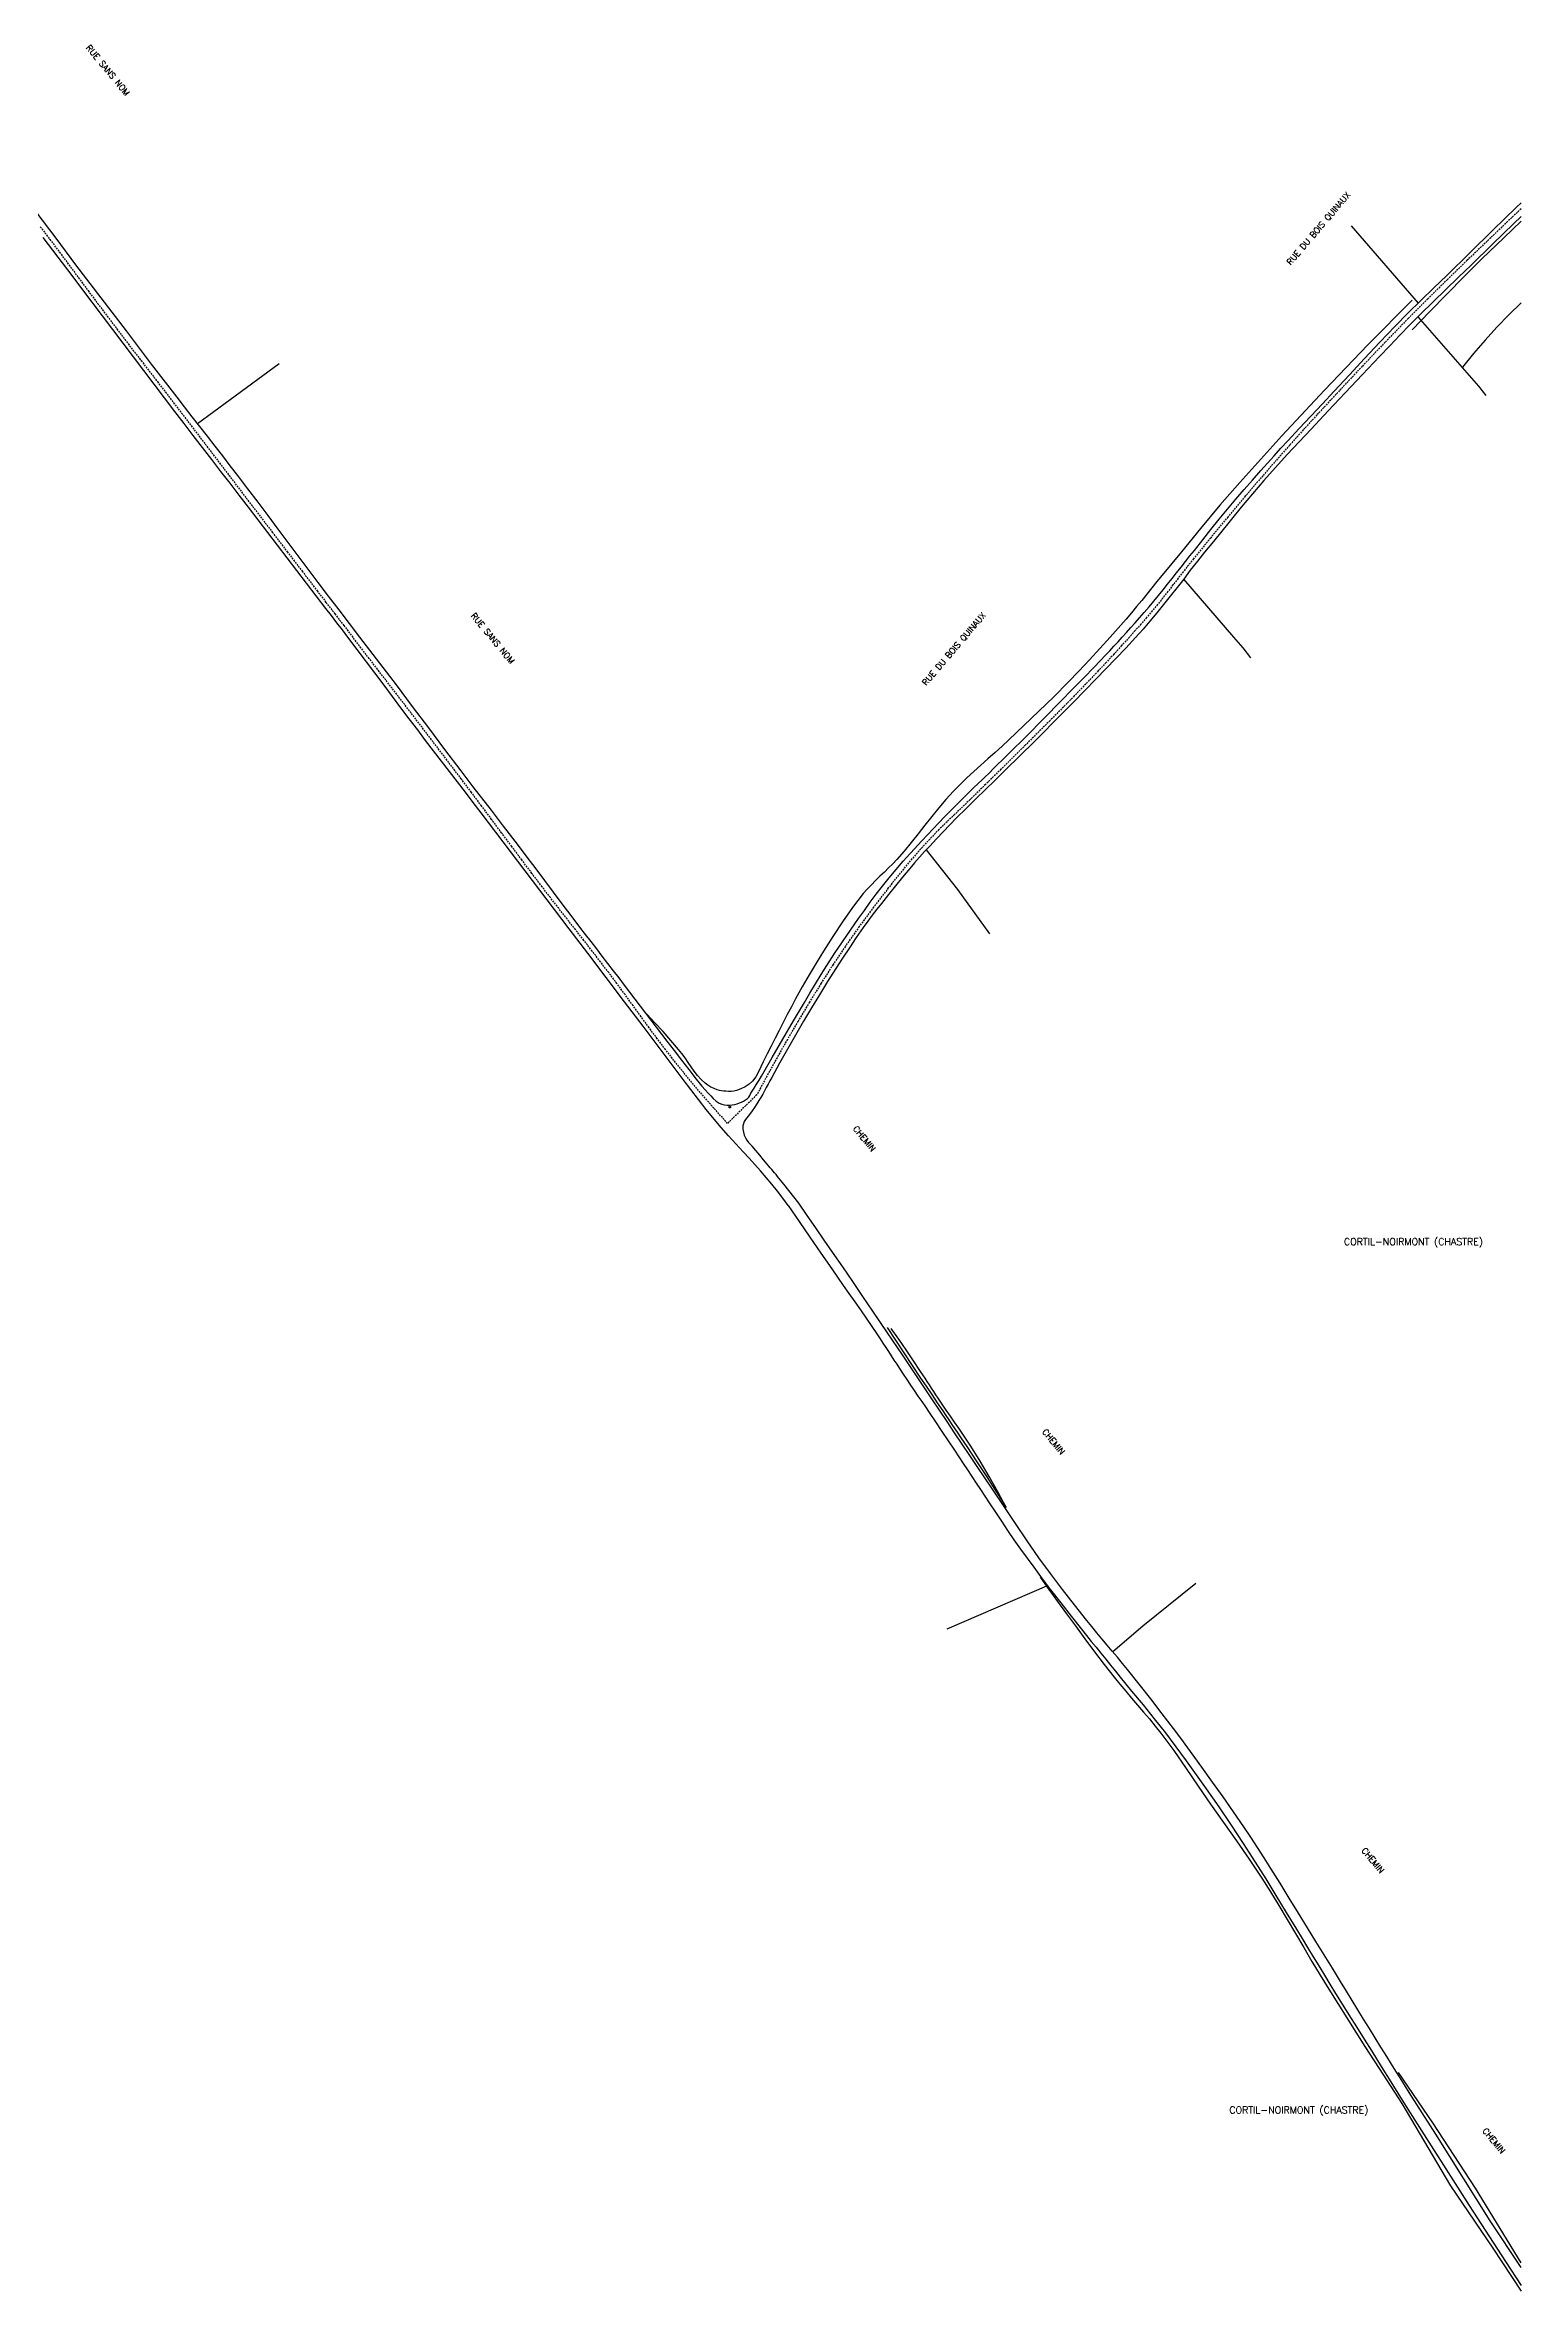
# Model space of a CAD drawing. Header units: millimetres. Extents: x 168000 to 169000, y 139000 to 140000.
# Drawn here: x 168573 to 169000, y 139193 to 139842 of the extents above; entities that cross this region are included whole.
import ezdxf
from ezdxf.enums import TextEntityAlignment as Align

# ---------------------------------------------------------------- set-up
doc = ezdxf.new("R2010")
doc.units = ezdxf.units.MM
doc.linetypes.add('DASHED', pattern=[0.75, 0.5, -0.25])
doc.layers.get('0').update_dxf_attribs({"linetype": 'CONTINUOUS'})
for name, color, linetype in [('W0001', 6, 'DASHED'), ('W0008', 7, 'CONTINUOUS'), ('W0071', 7, 'CONTINUOUS'), ('W0211', 2, 'CONTINUOUS'), ('W0214', 2, 'CONTINUOUS'), ('W0330', 7, 'CONTINUOUS'), ('W0856', 7, 'CONTINUOUS'), ('W0980', 7, 'CONTINUOUS'), ('W0989', 7, 'CONTINUOUS')]:
    doc.layers.add(name, color=color, linetype=linetype)
doc.styles.get("Standard").update_dxf_attribs({"font": 'romans.shx', "width": 0.85})

# ---------------------------------------------------------------- blocks, each defined once
blk = doc.blocks.new('T856')
for p, q in [((-0.125, 0), (0.125, 0)), ((0, 0.125), (0, -0.125))]:
    blk.add_line(p, q)
blk.add_ellipse((0, 0), major_axis=(-0.177, 0.177), ratio=1, start_param=3.9269908, end_param=10.2101761)

msp = doc.modelspace()

# ---------------------------------------------------------------- linework, layer by layer
at = {"layer": 'W0001'}
for points in [[(169000, 139794.81), (168996.08, 139791.09), (168990.15, 139785.42), (168984.41, 139779.9), (168978.69, 139774.35), (168973, 139768.76), (168967.38, 139763.11), (168960.68, 139756.23), (168954.06, 139749.28), (168947.5, 139742.28), (168940.98, 139735.23), (168937.02, 139730.88), (168933.09, 139726.5), (168929.19, 139722.09), (168925.32, 139717.66), (168920.26, 139711.7), (168915.24, 139705.72), (168910.25, 139699.7), (168905.3, 139693.66), (168903.8, 139691.78), (168902.31, 139689.89), (168900.83, 139688), (168899.35, 139686.09), (168897.87, 139684.19), (168896.38, 139682.31), (168894.87, 139680.43), (168893.33, 139678.58), (168891.7, 139676.67), (168890.06, 139674.77), (168888.4, 139672.88), (168886.73, 139671)], [(168571.85, 139789.62), (168574.63, 139785.93), (168577.4, 139782.24), (168580.16, 139778.54), (168582.91, 139774.84), (168585.67, 139771.13), (168588.43, 139767.44), (168591.21, 139763.75), (168593.99, 139760.06), (168596.32, 139757.01), (168598.65, 139753.96), (168600.99, 139750.92), (168603.34, 139747.88), (168605.69, 139744.84), (168608.03, 139741.8), (168610.37, 139738.76), (168612.71, 139735.72), (168615.46, 139732.12), (168618.2, 139728.53), (168620.94, 139724.93), (168623.67, 139721.33), (168626.41, 139717.74), (168629.14, 139714.14), (168631.88, 139710.54), (168634.63, 139706.95), (168638.93, 139701.31), (168643.24, 139695.68), (168647.56, 139690.05), (168651.87, 139684.42), (168654.45, 139681.06), (168657.03, 139677.71), (168659.61, 139674.35), (168662.19, 139671)], [(168770.55, 139530.46), (168766.57, 139534.92), (168762.66, 139539.45), (168758.82, 139544.04), (168755.06, 139548.69), (168752.62, 139551.81), (168750.24, 139554.96), (168747.88, 139558.13), (168745.55, 139561.32), (168743.23, 139564.52), (168740.91, 139567.72), (168738.57, 139570.9), (168736.19, 139574.06), (168733.81, 139577.18), (168731.41, 139580.28), (168728.99, 139583.38), (168726.57, 139586.47), (168724.15, 139589.56), (168721.73, 139592.65), (168719.33, 139595.75), (168716.93, 139598.86), (168713.99, 139602.74), (168711.06, 139606.63), (168708.15, 139610.53), (168705.24, 139614.43), (168702.33, 139618.34), (168699.42, 139622.24), (168696.5, 139626.14), (168693.57, 139630.02), (168688.13, 139637.19), (168682.68, 139644.35), (168677.21, 139651.5), (168671.72, 139658.64), (168669.34, 139661.73), (168666.96, 139664.82), (168664.57, 139667.91), (168662.19, 139671)], [(168886.73, 139671), (168884.51, 139668.54), (168882.27, 139666.09), (168880.01, 139663.65), (168877.74, 139661.23), (168870.82, 139654.01), (168863.8, 139646.9), (168856.71, 139639.84), (168849.61, 139632.81), (168845.16, 139628.43), (168840.69, 139624.07), (168836.19, 139619.74), (168831.67, 139615.43), (168829.02, 139612.64), (168826.42, 139609.8), (168823.88, 139606.9), (168821.41, 139603.95), (168817.04, 139598.51), (168812.78, 139592.98), (168808.64, 139587.36), (168804.62, 139581.66), (168801.05, 139576.35), (168797.6, 139570.96), (168794.25, 139565.51), (168790.96, 139560.03), (168787.88, 139554.77), (168784.86, 139549.47), (168781.92, 139544.13), (168779.06, 139538.75), (168779.03, 139538.75), (168770.53, 139530.46)]]:
    msp.add_lwpolyline(points, dxfattribs=at)
at = {"layer": 'W0008'}
for points in [[(168570.58, 139793.89), (168576.32, 139786.26), (168582.05, 139778.61)], [(168884.7, 139671), (168885.95, 139672.38), (168887.2, 139673.76), (168888.43, 139675.16), (168889.66, 139676.55), (168891.06, 139678.17), (168892.44, 139679.79), (168893.81, 139681.43), (168895.16, 139683.08), (168896.48, 139684.69), (168897.78, 139686.31), (168899.08, 139687.93), (168900.37, 139689.56), (168901.67, 139691.19), (168902.96, 139692.82), (168904.25, 139694.45), (168905.55, 139696.08), (168907.94, 139699.08), (168910.32, 139702.08), (168912.72, 139705.07), (168915.15, 139708.03), (168917.52, 139710.84), (168919.91, 139713.63), (168922.33, 139716.39), (168924.76, 139719.15), (168926.68, 139721.3), (168928.62, 139723.44), (168930.57, 139725.58), (168932.53, 139727.7), (168935.87, 139731.3), (168939.22, 139734.89), (168942.58, 139738.47), (168945.94, 139742.05), (168950.34, 139746.77), (168954.73, 139751.5), (168959.14, 139756.21), (168963.61, 139760.86), (168967.29, 139764.58), (168971.01, 139768.25), (168974.76, 139771.9), (168978.5, 139775.55), (168985.17, 139782.09), (168991.86, 139788.63), (168998.56, 139795.15), (169000, 139796.53)], [(169000, 139792.6), (168997.88, 139790.55), (168991.71, 139784.54), (168985.53, 139778.53), (168981.88, 139775), (168978.21, 139771.46), (168974.56, 139767.91), (168970.95, 139764.33), (168967.95, 139761.31), (168964.97, 139758.26), (168962.02, 139755.19), (168959.07, 139752.12), (168954.1, 139746.89), (168949.15, 139741.64), (168944.22, 139736.37), (168939.3, 139731.1), (168935.86, 139727.42), (168932.41, 139723.75), (168928.99, 139720.05), (168925.64, 139716.29), (168922.33, 139712.44), (168919.08, 139708.54), (168915.87, 139704.61), (168912.66, 139700.67), (168910.57, 139698.1), (168908.48, 139695.51), (168906.41, 139692.92), (168904.35, 139690.31)], [(168660.77, 139671), (168659.19, 139673.08), (168657.61, 139675.16), (168656.03, 139677.23), (168654.45, 139679.31), (168648.86, 139686.63), (168643.26, 139693.93), (168637.65, 139701.24), (168632.05, 139708.54), (168629.39, 139712), (168626.73, 139715.45), (168624.07, 139718.9), (168621.41, 139722.36), (168618.75, 139725.81), (168616.09, 139729.26), (168613.44, 139732.72), (168610.79, 139736.18), (168604.79, 139744.07), (168598.81, 139751.98), (168592.84, 139759.89), (168586.86, 139767.8), (168579.79, 139777.17), (168572.72, 139786.53)], [(168582.05, 139778.61), (168589.34, 139769.04), (168596.64, 139759.48), (168603.95, 139749.92), (168611.29, 139740.38), (168613.48, 139737.54), (168615.68, 139734.71), (168617.89, 139731.87), (168620.09, 139729.04), (168622.3, 139726.21), (168624.5, 139723.37), (168626.69, 139720.53), (168628.88, 139717.68), (168631.8, 139713.84), (168634.71, 139709.98), (168637.61, 139706.12), (168640.51, 139702.25), (168643.4, 139698.38), (168646.3, 139694.51), (168649.2, 139690.65), (168652.12, 139686.8), (168655.12, 139682.85), (168658.13, 139678.89), (168661.15, 139674.95), (168664.16, 139671)], [(168904.35, 139690.31), (168902.45, 139687.8), (168900.53, 139685.31), (168898.58, 139682.84), (168896.6, 139680.39), (168894.65, 139678.01), (168892.68, 139675.65), (168890.68, 139673.31), (168888.64, 139671)], [(168671.31, 139657.08), (168660.77, 139671)], [(168664.16, 139671), (168674.75, 139657.22)], [(168888.64, 139671), (168888.62, 139670.97), (168888.59, 139670.94), (168888.57, 139670.91), (168888.54, 139670.88), (168885.71, 139667.81), (168882.83, 139664.79), (168879.91, 139661.8), (168877, 139658.81), (168873.86, 139655.57), (168870.7, 139652.33), (168867.53, 139649.11), (168864.35, 139645.91), (168862.3, 139643.87), (168860.25, 139641.84), (168858.2, 139639.81), (168856.14, 139637.79), (168854.08, 139635.77), (168852.02, 139633.75), (168849.96, 139631.73), (168847.9, 139629.7), (168845.12, 139626.97), (168842.35, 139624.23), (168839.58, 139621.49), (168836.8, 139618.76)], [(168846.82, 139632.32), (168851.89, 139637.35), (168856.95, 139642.4), (168861.99, 139647.47), (168867.01, 139652.55), (168870.24, 139655.83), (168873.46, 139659.12), (168876.67, 139662.42), (168879.84, 139665.75), (168881.06, 139667.06), (168882.28, 139668.37), (168883.49, 139669.68), (168884.7, 139671)], [(168775.05, 139522.23), (168772.91, 139524.55), (168770.8, 139526.91), (168768.73, 139529.29), (168766.69, 139531.71), (168764.39, 139534.53), (168762.14, 139537.4), (168759.91, 139540.28), (168757.7, 139543.17), (168756.24, 139545.08), (168754.79, 139547), (168753.34, 139548.92), (168751.9, 139550.84), (168750.46, 139552.77), (168749.03, 139554.7), (168747.58, 139556.62), (168746.14, 139558.54), (168740.81, 139565.59), (168735.48, 139572.62), (168730.14, 139579.66), (168724.8, 139586.69), (168718.44, 139595.09), (168712.09, 139603.48), (168705.72, 139611.87), (168699.34, 139620.25), (168697.05, 139623.24), (168694.75, 139626.23), (168692.45, 139629.22), (168690.14, 139632.2), (168687.84, 139635.19), (168685.54, 139638.18), (168683.25, 139641.17), (168680.96, 139644.17), (168678.53, 139647.39), (168676.11, 139650.61), (168673.71, 139653.84), (168671.31, 139657.08)], [(168674.75, 139657.22), (168679.4, 139650.98), (168684.07, 139644.76), (168688.75, 139638.54), (168693.45, 139632.34), (168695.19, 139630.06), (168696.94, 139627.78), (168698.69, 139625.51), (168700.45, 139623.24), (168702.21, 139620.97), (168703.96, 139618.69), (168705.71, 139616.42), (168707.45, 139614.14), (168710, 139610.78), (168712.55, 139607.41), (168715.09, 139604.05), (168717.62, 139600.67), (168720.16, 139597.3), (168722.69, 139593.93), (168725.24, 139590.57), (168727.79, 139587.21), (168729.39, 139585.1), (168731, 139583), (168732.62, 139580.9), (168734.23, 139578.8), (168735.85, 139576.7), (168737.46, 139574.6), (168739.08, 139572.5), (168740.69, 139570.39), (168742.23, 139568.38), (168743.76, 139566.36), (168745.29, 139564.34), (168746.83, 139562.32), (168748.36, 139560.3), (168749.9, 139558.29), (168751.44, 139556.27), (168752.98, 139554.26), (168755.11, 139551.51), (168757.24, 139548.77), (168759.39, 139546.03), (168761.53, 139543.29)], [(168780.38, 139544.12), (168783.44, 139549.48), (168786.53, 139554.82), (168789.65, 139560.15), (168792.79, 139565.46), (168794.39, 139568.14), (168796, 139570.81), (168797.63, 139573.47), (168799.29, 139576.11), (168801.52, 139579.54), (168803.79, 139582.94), (168806.09, 139586.32), (168808.43, 139589.68), (168810.11, 139592.03), (168811.81, 139594.38), (168813.55, 139596.7), (168815.32, 139598.99), (168817.3, 139601.44), (168819.32, 139603.86), (168821.37, 139606.25), (168823.46, 139608.61), (168826.69, 139612.14), (168829.97, 139615.61), (168833.3, 139619.04), (168836.66, 139622.45), (168839.17, 139624.95), (168841.7, 139627.43), (168844.26, 139629.89), (168846.85, 139632.32)], [(168836.8, 139618.76), (168834.83, 139616.76), (168832.87, 139614.74), (168830.93, 139612.7), (168829.01, 139610.64), (168827.54, 139609.03), (168826.08, 139607.41), (168824.64, 139605.77), (168823.22, 139604.12), (168821.14, 139601.64), (168819.09, 139599.14), (168817.06, 139596.61), (168815.05, 139594.07), (168813.71, 139592.36), (168812.39, 139590.64), (168811.08, 139588.9), (168809.8, 139587.13), (168807.76, 139584.19), (168805.77, 139581.22), (168803.82, 139578.22), (168801.88, 139575.21), (168799.49, 139571.44), (168797.12, 139567.66), (168794.79, 139563.86), (168792.5, 139560.03), (168790.16, 139556), (168787.87, 139551.93), (168785.61, 139547.85), (168783.33, 139543.78), (168782.8, 139542.82), (168782.28, 139541.86), (168781.77, 139540.89), (168781.25, 139539.93), (168780.72, 139538.97), (168780.19, 139538.01), (168779.63, 139537.06), (168779.06, 139536.13), (168778.38, 139535.1), (168777.67, 139534.09), (168776.94, 139533.09), (168776.17, 139532.12)], [(168761.53, 139543.29), (168762.34, 139542.23), (168763.17, 139541.19), (168764.05, 139540.19), (168764.96, 139539.21), (168765.68, 139538.43), (168766.42, 139537.63), (168767.24, 139536.89), (168768.18, 139536.3), (168768.91, 139536.02), (168769.67, 139535.86), (168770.44, 139535.79), (168771.21, 139535.79), (168771.92, 139535.85), (168772.62, 139535.98), (168773.3, 139536.17), (168773.97, 139536.4), (168774.58, 139536.64), (168775.19, 139536.91), (168775.77, 139537.24), (168776.3, 139537.65), (168776.67, 139538.07), (168776.97, 139538.55), (168777.24, 139539.05), (168777.52, 139539.53), (168778.24, 139540.68), (168778.96, 139541.83), (168779.67, 139542.99), (168780.38, 139544.15)], [(168776.17, 139532.12), (168775.74, 139531.6), (168775.4, 139531.02), (168775.16, 139530.39), (168775.02, 139529.73), (168775, 139528.82), (168775.15, 139527.93), (168775.41, 139527.07), (168775.76, 139526.26), (168776.13, 139525.6), (168776.57, 139524.98), (168777.09, 139524.43), (168777.66, 139523.94)]]:
    msp.add_lwpolyline(points, dxfattribs=at)
at = {"layer": 'W0071'}
for points in [[(168788.07, 139506.76), (168786.53, 139508.83), (168784.96, 139510.88), (168783.35, 139512.9), (168781.7, 139514.89), (168780.08, 139516.77), (168778.44, 139518.62), (168776.76, 139520.44), (168775.05, 139522.23)], [(168791.13, 139507.39), (168789.72, 139509.23), (168788.3, 139511.06), (168786.86, 139512.87), (168785.41, 139514.67), (168785, 139515.18), (168784.58, 139515.68), (168784.16, 139516.18), (168783.74, 139516.67), (168783.32, 139517.17), (168782.9, 139517.66), (168782.48, 139518.16), (168782.06, 139518.66), (168780.96, 139519.98), (168779.86, 139521.29), (168778.76, 139522.62), (168777.66, 139523.94)], [(168788.07, 139506.76), (168791.23, 139502.17), (168794.39, 139497.59), (168797.55, 139493.01), (168800.71, 139488.43), (168802.36, 139486.05), (168804.01, 139483.68), (168805.67, 139481.31), (168807.33, 139478.94), (168808.98, 139476.57), (168810.62, 139474.19), (168812.26, 139471.81), (168813.88, 139469.41), (168814.69, 139468.2), (168815.49, 139466.98), (168816.29, 139465.76), (168817.08, 139464.53), (168817.87, 139463.31), (168818.66, 139462.08), (168819.46, 139460.86), (168820.26, 139459.64), (168821.32, 139458.04), (168822.39, 139456.45), (168823.46, 139454.87), (168824.54, 139453.28), (168825.61, 139451.69), (168826.69, 139450.11), (168827.77, 139448.52), (168828.84, 139446.93), (168830.67, 139444.2), (168832.51, 139441.47), (168834.34, 139438.74), (168836.17, 139436.01), (168837.43, 139434.12), (168838.68, 139432.22), (168839.94, 139430.33), (168841.19, 139428.43), (168842.45, 139426.54), (168843.7, 139424.64), (168844.96, 139422.75), (168846.21, 139420.86), (168847.99, 139418.17), (168849.75, 139415.49), (168851.53, 139412.81), (168853.35, 139410.15), (168855.23, 139407.48), (168857.14, 139404.83), (168859.07, 139402.19), (168861.02, 139399.57), (168863.95, 139395.71), (168866.92, 139391.88), (168869.92, 139388.07), (168872.92, 139384.27), (168874.31, 139382.53), (168875.7, 139380.8), (168877.1, 139379.07), (168878.5, 139377.34), (168879.91, 139375.62), (168881.31, 139373.89), (168882.72, 139372.17), (168884.12, 139370.44), (168887.39, 139366.42), (168890.68, 139362.42), (168893.94, 139358.39), (168897.14, 139354.31), (168900.16, 139350.32), (168903.13, 139346.3), (168906.06, 139342.24), (168908.95, 139338.16), (168912.57, 139332.93), (168916.14, 139327.66), (168919.66, 139322.36), (168923.12, 139317.02), (168926.16, 139312.2), (168929.13, 139307.35), (168932.08, 139302.48), (168935.05, 139297.61), (168936.67, 139294.96), (168938.28, 139292.31), (168939.9, 139289.66), (168941.51, 139287), (168943.13, 139284.35), (168944.74, 139281.7), (168946.37, 139279.05), (168948, 139276.4), (168950.19, 139272.88), (168952.39, 139269.37), (168954.59, 139265.86), (168956.8, 139262.35), (168959.58, 139257.91), (168962.37, 139253.46), (168965.16, 139249.02), (168967.94, 139244.58)], [(168969.82, 139246.94), (168967.64, 139250.4), (168965.47, 139253.86), (168963.3, 139257.32), (168961.15, 139260.79), (168959.47, 139263.49), (168957.8, 139266.2), (168956.14, 139268.91), (168954.48, 139271.62), (168952.81, 139274.33), (168951.15, 139277.04), (168949.49, 139279.75), (168947.83, 139282.46), (168945.44, 139286.34), (168943.05, 139290.22), (168940.66, 139294.1), (168938.27, 139297.98), (168935.62, 139302.29), (168932.97, 139306.6), (168930.31, 139310.9), (168927.62, 139315.19), (168925.7, 139318.2), (168923.76, 139321.2), (168921.81, 139324.19), (168919.82, 139327.16), (168916.85, 139331.5), (168913.83, 139335.82), (168910.79, 139340.11), (168907.72, 139344.39), (168905.69, 139347.21), (168903.65, 139350.01), (168901.6, 139352.81), (168899.51, 139355.58), (168896.23, 139359.88), (168892.92, 139364.15), (168889.57, 139368.39), (168886.19, 139372.62), (168884.74, 139374.41), (168883.26, 139376.18), (168881.78, 139377.95), (168880.29, 139379.72), (168878.81, 139381.48), (168877.33, 139383.26), (168875.86, 139385.04), (168874.41, 139386.84), (168870.88, 139391.31), (168867.39, 139395.82), (168863.95, 139400.37), (168860.58, 139404.97), (168857.15, 139409.86), (168853.8, 139414.81), (168850.49, 139419.78), (168847.17, 139424.74), (168844.97, 139428.01), (168842.77, 139431.28), (168840.58, 139434.55), (168838.39, 139437.82), (168836.2, 139441.1), (168834.01, 139444.37), (168831.81, 139447.64), (168829.62, 139450.92), (168825.36, 139457.25), (168821.11, 139463.58), (168816.84, 139469.91), (168812.56, 139476.23), (168809.66, 139480.49), (168806.76, 139484.75), (168803.85, 139489), (168800.93, 139493.24), (168798.49, 139496.78), (168796.04, 139500.32), (168793.59, 139503.86), (168791.13, 139507.39)], [(168967.94, 139244.58), (168984.98, 139217.73), (168995.53, 139201.54), (169000, 139194.64)], [(169000, 139199.87), (168991.01, 139213.33), (168975.36, 139238.35), (168969.82, 139246.94)]]:
    msp.add_lwpolyline(points, dxfattribs=at)
at = {"layer": 'W0211'}
for points in [[(169000, 139791.22), (168994.96, 139786.39), (168988.69, 139780.29), (168983.58, 139775.24), (168978.51, 139770.13), (168973.49, 139764.98), (168968.53, 139759.79)], [(168968.48, 139768.34), (168955.72, 139755.47), (168943.16, 139742.41), (168930.8, 139729.15), (168918.65, 139715.7), (168912.92, 139709.1), (168907.32, 139702.38), (168901.78, 139695.61), (168896.21, 139688.87), (168894.72, 139687.07), (168893.24, 139685.25), (168891.77, 139683.44), (168890.3, 139681.62), (168888.82, 139679.81), (168887.32, 139678.01), (168885.82, 139676.22), (168884.29, 139674.45), (168883.53, 139673.58), (168882.76, 139672.72), (168882, 139671.86), (168881.23, 139671)], [(168881.23, 139671), (168878.24, 139667.7), (168875.22, 139664.44), (168872.16, 139661.21), (168869.06, 139658), (168864.85, 139653.77), (168860.58, 139649.6), (168856.26, 139645.47), (168851.93, 139641.36), (168849.93, 139639.5), (168847.89, 139637.66), (168845.85, 139635.85), (168843.79, 139634.03), (168841.75, 139632.2), (168839.74, 139630.34), (168837.77, 139628.44), (168835.85, 139626.48), (168833.7, 139624.11), (168831.63, 139621.68), (168829.61, 139619.19), (168827.64, 139616.67), (168825.68, 139614.16), (168823.69, 139611.65), (168821.65, 139609.19), (168819.55, 139606.78), (168818.36, 139605.51), (168817.14, 139604.29), (168815.89, 139603.08), (168814.63, 139601.89), (168813.37, 139600.69), (168812.14, 139599.46), (168810.94, 139598.2), (168809.8, 139596.88), (168806.68, 139592.88), (168803.77, 139588.73), (168800.99, 139584.49), (168798.27, 139580.22), (168796.17, 139576.83), (168794.15, 139573.39), (168792.18, 139569.92), (168790.25, 139566.43), (168789.03, 139564.19), (168787.84, 139561.92), (168786.67, 139559.65), (168785.52, 139557.37), (168784.36, 139555.09), (168783.21, 139552.81), (168782.03, 139550.54), (168780.84, 139548.28), (168780.16, 139546.86), (168779.51, 139545.39), (168778.75, 139543.96), (168777.76, 139542.68), (168776.76, 139541.78), (168775.64, 139541.03), (168774.44, 139540.43), (168773.19, 139539.97), (168772.42, 139539.79), (168771.64, 139539.72), (168770.86, 139539.72), (168770.09, 139539.75), (168769.46, 139539.79), (168768.83, 139539.87), (168768.21, 139539.99), (168767.6, 139540.16), (168766.66, 139540.53), (168765.75, 139540.96), (168764.88, 139541.48), (168764.08, 139542.09), (168762.93, 139543.17), (168761.88, 139544.34), (168760.92, 139545.57), (168760.01, 139546.84), (168759.15, 139548.12), (168758.27, 139549.4), (168757.37, 139550.66), (168756.4, 139551.87), (168754.17, 139554.47), (168751.9, 139557.02), (168749.58, 139559.54), (168747.21, 139562.01)], [(168816.69, 139471.47), (168819.11, 139467.82), (168821.54, 139464.18), (168823.96, 139460.54), (168826.39, 139456.9), (168827.99, 139454.52), (168829.59, 139452.13), (168831.19, 139449.75), (168832.8, 139447.37), (168833.67, 139446.08), (168834.55, 139444.8), (168835.42, 139443.51), (168836.3, 139442.22), (168837.18, 139440.94), (168838.05, 139439.65), (168838.92, 139438.36), (168839.79, 139437.06), (168842.65, 139432.7), (168845.49, 139428.32), (168848.31, 139423.92), (168851.1, 139419.51)], [(168860.9, 139399.33), (168863.44, 139395.8), (168865.99, 139392.28), (168868.56, 139388.77), (168871.14, 139385.27), (168873.9, 139381.54), (168876.67, 139377.81), (168879.48, 139374.11), (168882.33, 139370.44), (168883.99, 139368.39), (168885.68, 139366.37), (168887.4, 139364.36), (168889.12, 139362.37), (168890.84, 139360.37), (168892.55, 139358.36), (168894.22, 139356.31), (168895.85, 139354.24), (168899.56, 139349.21), (168903.14, 139344.09), (168906.65, 139338.93), (168910.19, 139333.78), (168913.93, 139328.46), (168917.69, 139323.16), (168921.4, 139317.81), (168925, 139312.4), (168927.52, 139308.44), (168929.97, 139304.45), (168932.38, 139300.43), (168934.76, 139296.4), (168937.14, 139292.36), (168939.52, 139288.32), (168941.93, 139284.31), (168944.38, 139280.31), (168949.59, 139272), (168954.86, 139263.72), (168960.18, 139255.47), (168965.55, 139247.26)], [(169000, 139201.15), (168986.79, 139222.8), (168974.44, 139241.62), (168964.58, 139256.2)], [(168965.55, 139247.26), (168979.61, 139223.46), (168991.84, 139205.45), (169000, 139193.03)]]:
    msp.add_lwpolyline(points, dxfattribs=at)
at = {"layer": 'W0214'}
for points in [[(169000, 139767.66), (168996.51, 139764.21), (168992.99, 139760.55), (168989.57, 139756.78), (168986.25, 139752.93), (168983.04, 139748.99)], [(168851.12, 139419.51), (168848.7, 139424.01), (168846.19, 139428.46), (168843.59, 139432.86), (168840.91, 139437.21), (168839.77, 139438.97), (168838.61, 139440.71), (168837.42, 139442.44), (168836.21, 139444.15), (168835, 139445.87), (168833.8, 139447.58), (168832.6, 139449.3), (168831.43, 139451.04), (168830.79, 139452), (168830.16, 139452.97), (168829.53, 139453.94), (168828.91, 139454.91), (168828.29, 139455.88), (168827.66, 139456.85), (168827.03, 139457.82), (168826.39, 139458.78), (168824.3, 139461.9), (168822.18, 139465.01), (168820.04, 139468.1), (168817.89, 139471.17)]]:
    msp.add_lwpolyline(points, dxfattribs=at)
at = {"layer": 'W0330'}
for points in [[(168970.35, 139767.52), (168950.97, 139789.84)], [(168970.16, 139763.52), (168987.71, 139743.49), (168989.82, 139740.87)], [(168640.92, 139750.03), (168617.29, 139732.64)], [(168902.38, 139687.79), (168916.82, 139671)], [(168916.82, 139671), (168919.5, 139667.88), (168921.78, 139665.02)], [(168828, 139609.5), (168837.02, 139598.06), (168846.31, 139585.22)], [(168905.92, 139397.51), (168890.67, 139385.23), (168881.94, 139377.76)], [(168862.76, 139396.77), (168834, 139384.27)]]:
    msp.add_lwpolyline(points, dxfattribs=at)

# ---------------------------------------------------------------- block references
at = {"layer": 'W0856'}
msp.add_blockref('T856', (168771.19, 139535.18), dxfattribs=at)

# ---------------------------------------------------------------- texts
at = {"layer": 'W0980'}
for p in [(168968.88, 139496.16), (168935.74, 139245.25)]:
    msp.add_text('CORTIL-NOIRMONT (CHASTRE)', height=2, dxfattribs=at).set_placement(p, align=Align.MIDDLE)
at = {"layer": 'W0989'}
for s, rotation, p in [('RUE SANS NOM', 309.49721, (168584.96, 139841.26)), ('RUE DU BOIS QUINAUX', 49.50726, (168933.36, 139778.35)), ('RUE SANS NOM', 309.49721, (168696.21, 139677.12)), ('RUE DU BOIS QUINAUX', 49.50726, (168827.98, 139656.86)), ('CHEMIN', 309.49721, (168806.69, 139528.87)), ('CHEMIN', 309.49721, (168861.41, 139441.29)), ('CHEMIN', 309.49721, (168953.74, 139320.28)), ('CHEMIN', 309.49721, (168988.71, 139239.27))]:
    msp.add_text(s, height=1.75, rotation=rotation, dxfattribs=at).set_placement(p)

doc.saveas('drawing.dxf')
